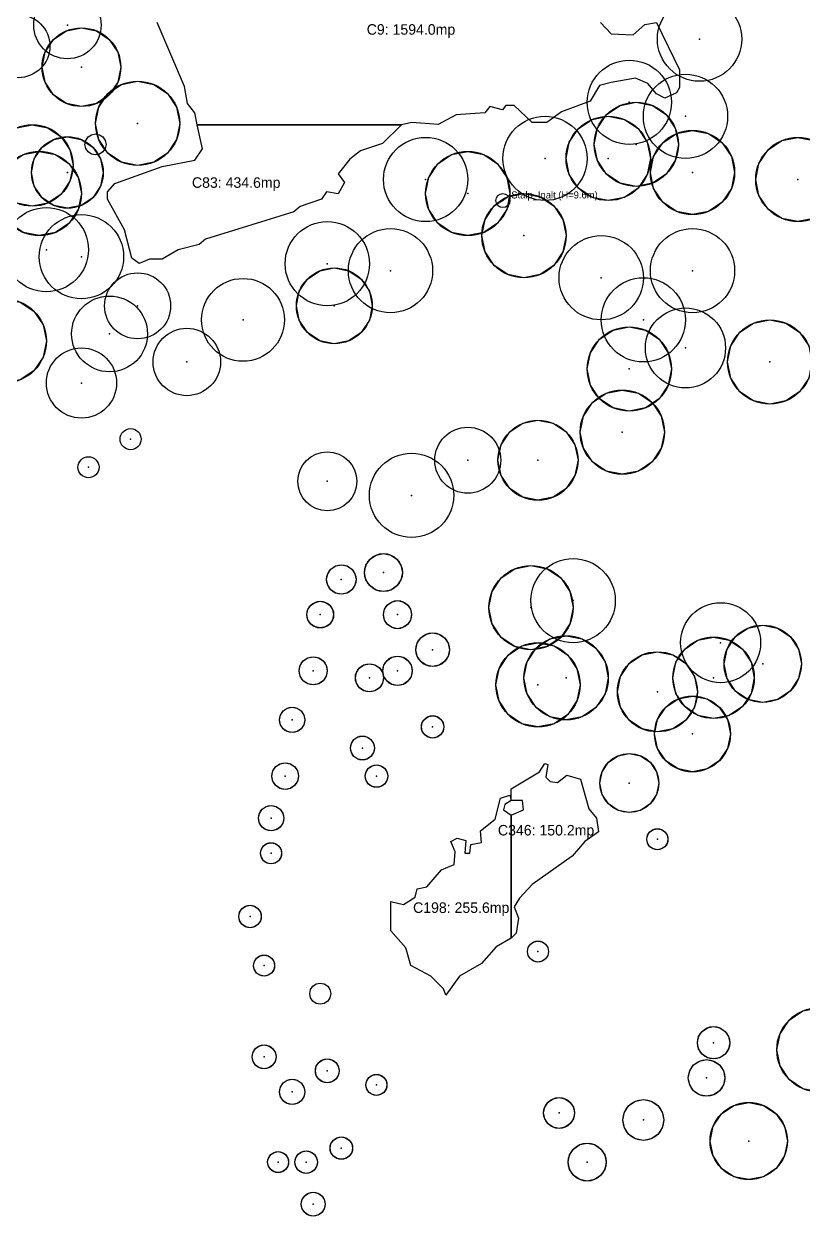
# Model space of a CAD drawing. Header units: metres. Extents: x 390541 to 400782, y 585056 to 585871.
# Drawn here: x 391065.8 to 391176.8, y 585459.5 to 585629.3 of the extents above; entities that cross this region are included whole.
import ezdxf
from ezdxf.enums import TextEntityAlignment as Align

# ---------------------------------------------------------------- set-up
doc = ezdxf.new("R2010")
doc.units = ezdxf.units.M
for name, color, linetype in [('ARBORI', 3, 'Continuous'), ('CONSTRUCTII', 1, 'Continuous'), ('STALPI', 4, 'Continuous'), ('TEXTE', 7, 'Continuous')]:
    doc.layers.add(name, color=color, linetype=linetype)

msp = doc.modelspace()

# ---------------------------------------------------------------- linework, layer by layer
at = {"layer": 'ARBORI', "color": 3}
for points in [[(391079.64, 585623.16), (391079.214, 585621.017), (391078, 585619.2), (391076.183, 585617.986), (391074.04, 585617.56), (391071.897, 585617.986), (391070.08, 585619.2), (391068.866, 585621.017), (391068.44, 585623.16), (391068.866, 585625.303), (391070.08, 585627.12), (391071.897, 585628.334), (391074.04, 585628.76), (391076.183, 585628.334), (391078, 585627.12), (391079.214, 585625.303), (391079.64, 585623.16)], [(391088.04, 585615.16), (391087.583, 585612.864), (391086.283, 585610.917), (391084.336, 585609.617), (391082.04, 585609.16), (391079.744, 585609.617), (391077.797, 585610.917), (391076.497, 585612.864), (391076.04, 585615.16), (391076.497, 585617.456), (391077.797, 585619.403), (391079.744, 585620.703), (391082.04, 585621.16), (391084.336, 585620.703), (391086.283, 585619.403), (391087.583, 585617.456), (391088.04, 585615.16)], [(391159.04, 585612.16), (391158.583, 585609.864), (391157.283, 585607.917), (391155.336, 585606.617), (391153.04, 585606.16), (391150.744, 585606.617), (391148.797, 585607.917), (391147.497, 585609.864), (391147.04, 585612.16), (391147.497, 585614.456), (391148.797, 585616.403), (391150.744, 585617.703), (391153.04, 585618.16), (391155.336, 585617.703), (391157.283, 585616.403), (391158.583, 585614.456), (391159.04, 585612.16)], [(391155.04, 585610.16), (391154.583, 585607.864), (391153.283, 585605.917), (391151.336, 585604.617), (391149.04, 585604.16), (391146.744, 585604.617), (391144.797, 585605.917), (391143.497, 585607.864), (391143.04, 585610.16), (391143.497, 585612.456), (391144.797, 585614.403), (391146.744, 585615.703), (391149.04, 585616.16), (391151.336, 585615.703), (391153.283, 585614.403), (391154.583, 585612.456), (391155.04, 585610.16)], [(391072.84, 585609.16), (391072.399, 585606.94), (391071.141, 585605.059), (391069.26, 585603.801), (391067.04, 585603.36), (391064.82, 585603.801), (391062.939, 585605.059), (391061.681, 585606.94), (391061.24, 585609.16), (391061.681, 585611.38), (391062.939, 585613.261), (391064.82, 585614.519), (391067.04, 585614.96), (391069.26, 585614.519), (391071.141, 585613.261), (391072.399, 585611.38), (391072.84, 585609.16)], [(391167.04, 585608.16), (391166.583, 585605.864), (391165.283, 585603.917), (391163.336, 585602.617), (391161.04, 585602.16), (391158.744, 585602.617), (391156.797, 585603.917), (391155.497, 585605.864), (391155.04, 585608.16), (391155.497, 585610.456), (391156.797, 585612.403), (391158.744, 585613.703), (391161.04, 585614.16), (391163.336, 585613.703), (391165.283, 585612.403), (391166.583, 585610.456), (391167.04, 585608.16)], [(391077.14, 585608.16), (391076.752, 585606.208), (391075.646, 585604.554), (391073.992, 585603.448), (391072.04, 585603.06), (391070.088, 585603.448), (391068.434, 585604.554), (391067.328, 585606.208), (391066.94, 585608.16), (391067.328, 585610.112), (391068.434, 585611.766), (391070.088, 585612.872), (391072.04, 585613.26), (391073.992, 585612.872), (391075.646, 585611.766), (391076.752, 585610.112), (391077.14, 585608.16)], [(391077.54, 585612.16), (391077.426, 585611.586), (391077.101, 585611.099), (391076.614, 585610.774), (391076.04, 585610.66), (391075.466, 585610.774), (391074.979, 585611.099), (391074.654, 585611.586), (391074.54, 585612.16), (391074.654, 585612.734), (391074.979, 585613.221), (391075.466, 585613.546), (391076.04, 585613.66), (391076.614, 585613.546), (391077.101, 585613.221), (391077.426, 585612.734), (391077.54, 585612.16)], [(391182.04, 585607.16), (391181.583, 585604.864), (391180.283, 585602.917), (391178.336, 585601.617), (391176.04, 585601.16), (391173.744, 585601.617), (391171.797, 585602.917), (391170.497, 585604.864), (391170.04, 585607.16), (391170.497, 585609.456), (391171.797, 585611.403), (391173.744, 585612.703), (391176.04, 585613.16), (391178.336, 585612.703), (391180.283, 585611.403), (391181.583, 585609.456), (391182.04, 585607.16)], [(391074.04, 585605.16), (391073.583, 585602.864), (391072.283, 585600.917), (391070.336, 585599.617), (391068.04, 585599.16), (391065.744, 585599.617), (391063.797, 585600.917), (391062.497, 585602.864), (391062.04, 585605.16), (391062.497, 585607.456), (391063.797, 585609.403), (391065.744, 585610.703), (391068.04, 585611.16), (391070.336, 585610.703), (391072.283, 585609.403), (391073.583, 585607.456), (391074.04, 585605.16)], [(391135.04, 585605.16), (391134.583, 585602.864), (391133.283, 585600.917), (391131.336, 585599.617), (391129.04, 585599.16), (391126.744, 585599.617), (391124.797, 585600.917), (391123.497, 585602.864), (391123.04, 585605.16), (391123.497, 585607.456), (391124.797, 585609.403), (391126.744, 585610.703), (391129.04, 585611.16), (391131.336, 585610.703), (391133.283, 585609.403), (391134.583, 585607.456), (391135.04, 585605.16)], [(391143.04, 585599.16), (391142.583, 585596.864), (391141.283, 585594.917), (391139.336, 585593.617), (391137.04, 585593.16), (391134.744, 585593.617), (391132.797, 585594.917), (391131.497, 585596.864), (391131.04, 585599.16), (391131.497, 585601.456), (391132.797, 585603.403), (391134.744, 585604.703), (391137.04, 585605.16), (391139.336, 585604.703), (391141.283, 585603.403), (391142.583, 585601.456), (391143.04, 585599.16)], [(391115.44, 585589.16), (391115.029, 585587.094), (391113.858, 585585.342), (391112.106, 585584.171), (391110.04, 585583.76), (391107.974, 585584.171), (391106.222, 585585.342), (391105.051, 585587.094), (391104.64, 585589.16), (391105.051, 585591.226), (391106.222, 585592.978), (391107.974, 585594.149), (391110.04, 585594.56), (391112.106, 585594.149), (391113.858, 585592.978), (391115.029, 585591.226), (391115.44, 585589.16)], [(391069.04, 585584.16), (391068.583, 585581.864), (391067.283, 585579.917), (391065.336, 585578.617), (391063.04, 585578.16), (391060.744, 585578.617), (391058.797, 585579.917), (391057.497, 585581.864), (391057.04, 585584.16), (391057.497, 585586.456), (391058.797, 585588.403), (391060.744, 585589.703), (391063.04, 585590.16), (391065.336, 585589.703), (391067.283, 585588.403), (391068.583, 585586.456), (391069.04, 585584.16)], [(391178.04, 585581.16), (391177.583, 585578.864), (391176.283, 585576.917), (391174.336, 585575.617), (391172.04, 585575.16), (391169.744, 585575.617), (391167.797, 585576.917), (391166.497, 585578.864), (391166.04, 585581.16), (391166.497, 585583.456), (391167.797, 585585.403), (391169.744, 585586.703), (391172.04, 585587.16), (391174.336, 585586.703), (391176.283, 585585.403), (391177.583, 585583.456), (391178.04, 585581.16)], [(391158.04, 585580.16), (391157.583, 585577.864), (391156.283, 585575.917), (391154.336, 585574.617), (391152.04, 585574.16), (391149.744, 585574.617), (391147.797, 585575.917), (391146.497, 585577.864), (391146.04, 585580.16), (391146.497, 585582.456), (391147.797, 585584.403), (391149.744, 585585.703), (391152.04, 585586.16), (391154.336, 585585.703), (391156.283, 585584.403), (391157.583, 585582.456), (391158.04, 585580.16)], [(391157.04, 585571.16), (391156.583, 585568.864), (391155.283, 585566.917), (391153.336, 585565.617), (391151.04, 585565.16), (391148.744, 585565.617), (391146.797, 585566.917), (391145.497, 585568.864), (391145.04, 585571.16), (391145.497, 585573.456), (391146.797, 585575.403), (391148.744, 585576.703), (391151.04, 585577.16), (391153.336, 585576.703), (391155.283, 585575.403), (391156.583, 585573.456), (391157.04, 585571.16)], [(391144.74, 585567.16), (391144.306, 585564.979), (391143.071, 585563.129), (391141.221, 585561.894), (391139.04, 585561.46), (391136.859, 585561.894), (391135.009, 585563.129), (391133.774, 585564.979), (391133.34, 585567.16), (391133.774, 585569.341), (391135.009, 585571.191), (391136.859, 585572.426), (391139.04, 585572.86), (391141.221, 585572.426), (391143.071, 585571.191), (391144.306, 585569.341), (391144.74, 585567.16)], [(391119.74, 585551.16), (391119.534, 585550.127), (391118.949, 585549.251), (391118.073, 585548.666), (391117.04, 585548.46), (391116.007, 585548.666), (391115.131, 585549.251), (391114.546, 585550.127), (391114.34, 585551.16), (391114.546, 585552.193), (391115.131, 585553.069), (391116.007, 585553.654), (391117.04, 585553.86), (391118.073, 585553.654), (391118.949, 585553.069), (391119.534, 585552.193), (391119.74, 585551.16)], [(391113.14, 585550.16), (391112.98, 585549.356), (391112.525, 585548.675), (391111.844, 585548.22), (391111.04, 585548.06), (391110.236, 585548.22), (391109.555, 585548.675), (391109.1, 585549.356), (391108.94, 585550.16), (391109.1, 585550.964), (391109.555, 585551.645), (391110.236, 585552.1), (391111.04, 585552.26), (391111.844, 585552.1), (391112.525, 585551.645), (391112.98, 585550.964), (391113.14, 585550.16)], [(391144.04, 585546.16), (391143.583, 585543.864), (391142.283, 585541.917), (391140.336, 585540.617), (391138.04, 585540.16), (391135.744, 585540.617), (391133.797, 585541.917), (391132.497, 585543.864), (391132.04, 585546.16), (391132.497, 585548.456), (391133.797, 585550.403), (391135.744, 585551.703), (391138.04, 585552.16), (391140.336, 585551.703), (391142.283, 585550.403), (391143.583, 585548.456), (391144.04, 585546.16)], [(391109.94, 585545.16), (391109.795, 585544.433), (391109.384, 585543.816), (391108.767, 585543.405), (391108.04, 585543.26), (391107.313, 585543.405), (391106.696, 585543.816), (391106.285, 585544.433), (391106.14, 585545.16), (391106.285, 585545.887), (391106.696, 585546.504), (391107.313, 585546.915), (391108.04, 585547.06), (391108.767, 585546.915), (391109.384, 585546.504), (391109.795, 585545.887), (391109.94, 585545.16)], [(391121.04, 585545.16), (391120.888, 585544.395), (391120.454, 585543.746), (391119.805, 585543.312), (391119.04, 585543.16), (391118.275, 585543.312), (391117.626, 585543.746), (391117.192, 585544.395), (391117.04, 585545.16), (391117.192, 585545.925), (391117.626, 585546.574), (391118.275, 585547.008), (391119.04, 585547.16), (391119.805, 585547.008), (391120.454, 585546.574), (391120.888, 585545.925), (391121.04, 585545.16)], [(391176.54, 585538.16), (391176.121, 585536.055), (391174.929, 585534.271), (391173.145, 585533.079), (391171.04, 585532.66), (391168.935, 585533.079), (391167.151, 585534.271), (391165.959, 585536.055), (391165.54, 585538.16), (391165.959, 585540.265), (391167.151, 585542.049), (391168.935, 585543.241), (391171.04, 585543.66), (391173.145, 585543.241), (391174.929, 585542.049), (391176.121, 585540.265), (391176.54, 585538.16)], [(391126.44, 585540.16), (391126.257, 585539.242), (391125.737, 585538.463), (391124.958, 585537.943), (391124.04, 585537.76), (391123.122, 585537.943), (391122.343, 585538.463), (391121.823, 585539.242), (391121.64, 585540.16), (391121.823, 585541.078), (391122.343, 585541.857), (391123.122, 585542.377), (391124.04, 585542.56), (391124.958, 585542.377), (391125.737, 585541.857), (391126.257, 585541.078), (391126.44, 585540.16)], [(391145.04, 585535.16), (391144.583, 585532.864), (391143.283, 585530.917), (391141.336, 585529.617), (391139.04, 585529.16), (391136.744, 585529.617), (391134.797, 585530.917), (391133.497, 585532.864), (391133.04, 585535.16), (391133.497, 585537.456), (391134.797, 585539.403), (391136.744, 585540.703), (391139.04, 585541.16), (391141.336, 585540.703), (391143.283, 585539.403), (391144.583, 585537.456), (391145.04, 585535.16)], [(391149.04, 585536.16), (391148.583, 585533.864), (391147.283, 585531.917), (391145.336, 585530.617), (391143.04, 585530.16), (391140.744, 585530.617), (391138.797, 585531.917), (391137.497, 585533.864), (391137.04, 585536.16), (391137.497, 585538.456), (391138.797, 585540.403), (391140.744, 585541.703), (391143.04, 585542.16), (391145.336, 585541.703), (391147.283, 585540.403), (391148.583, 585538.456), (391149.04, 585536.16)], [(391169.84, 585536.16), (391169.399, 585533.94), (391168.141, 585532.059), (391166.26, 585530.801), (391164.04, 585530.36), (391161.82, 585530.801), (391159.939, 585532.059), (391158.681, 585533.94), (391158.24, 585536.16), (391158.681, 585538.38), (391159.939, 585540.261), (391161.82, 585541.519), (391164.04, 585541.96), (391166.26, 585541.519), (391168.141, 585540.261), (391169.399, 585538.38), (391169.84, 585536.16)], [(391161.74, 585534.16), (391161.306, 585531.979), (391160.071, 585530.129), (391158.221, 585528.894), (391156.04, 585528.46), (391153.859, 585528.894), (391152.009, 585530.129), (391150.774, 585531.979), (391150.34, 585534.16), (391150.774, 585536.341), (391152.009, 585538.191), (391153.859, 585539.426), (391156.04, 585539.86), (391158.221, 585539.426), (391160.071, 585538.191), (391161.306, 585536.341), (391161.74, 585534.16)], [(391109.04, 585537.16), (391108.888, 585536.395), (391108.454, 585535.746), (391107.805, 585535.312), (391107.04, 585535.16), (391106.275, 585535.312), (391105.626, 585535.746), (391105.192, 585536.395), (391105.04, 585537.16), (391105.192, 585537.925), (391105.626, 585538.574), (391106.275, 585539.008), (391107.04, 585539.16), (391107.805, 585539.008), (391108.454, 585538.574), (391108.888, 585537.925), (391109.04, 585537.16)], [(391117.04, 585536.16), (391116.888, 585535.395), (391116.454, 585534.746), (391115.805, 585534.312), (391115.04, 585534.16), (391114.275, 585534.312), (391113.626, 585534.746), (391113.192, 585535.395), (391113.04, 585536.16), (391113.192, 585536.925), (391113.626, 585537.574), (391114.275, 585538.008), (391115.04, 585538.16), (391115.805, 585538.008), (391116.454, 585537.574), (391116.888, 585536.925), (391117.04, 585536.16)], [(391121.14, 585537.16), (391120.98, 585536.356), (391120.525, 585535.675), (391119.844, 585535.22), (391119.04, 585535.06), (391118.236, 585535.22), (391117.555, 585535.675), (391117.1, 585536.356), (391116.94, 585537.16), (391117.1, 585537.964), (391117.555, 585538.645), (391118.236, 585539.1), (391119.04, 585539.26), (391119.844, 585539.1), (391120.525, 585538.645), (391120.98, 585537.964), (391121.14, 585537.16)], [(391166.44, 585528.16), (391166.029, 585526.094), (391164.858, 585524.342), (391163.106, 585523.171), (391161.04, 585522.76), (391158.974, 585523.171), (391157.222, 585524.342), (391156.051, 585526.094), (391155.64, 585528.16), (391156.051, 585530.226), (391157.222, 585531.978), (391158.974, 585533.149), (391161.04, 585533.56), (391163.106, 585533.149), (391164.858, 585531.978), (391166.029, 585530.226), (391166.44, 585528.16)], [(391105.84, 585530.16), (391105.703, 585529.471), (391105.313, 585528.887), (391104.729, 585528.497), (391104.04, 585528.36), (391103.351, 585528.497), (391102.767, 585528.887), (391102.377, 585529.471), (391102.24, 585530.16), (391102.377, 585530.849), (391102.767, 585531.433), (391103.351, 585531.823), (391104.04, 585531.96), (391104.729, 585531.823), (391105.313, 585531.433), (391105.703, 585530.849), (391105.84, 585530.16)], [(391125.64, 585529.16), (391125.518, 585528.548), (391125.171, 585528.029), (391124.652, 585527.682), (391124.04, 585527.56), (391123.428, 585527.682), (391122.909, 585528.029), (391122.562, 585528.548), (391122.44, 585529.16), (391122.562, 585529.772), (391122.909, 585530.291), (391123.428, 585530.638), (391124.04, 585530.76), (391124.652, 585530.638), (391125.171, 585530.291), (391125.518, 585529.772), (391125.64, 585529.16)], [(391115.74, 585526.16), (391115.611, 585525.509), (391115.242, 585524.958), (391114.691, 585524.589), (391114.04, 585524.46), (391113.389, 585524.589), (391112.838, 585524.958), (391112.469, 585525.509), (391112.34, 585526.16), (391112.469, 585526.811), (391112.838, 585527.362), (391113.389, 585527.731), (391114.04, 585527.86), (391114.691, 585527.731), (391115.242, 585527.362), (391115.611, 585526.811), (391115.74, 585526.16)], [(391156.24, 585521.16), (391155.92, 585519.553), (391155.01, 585518.19), (391153.647, 585517.28), (391152.04, 585516.96), (391150.433, 585517.28), (391149.07, 585518.19), (391148.16, 585519.553), (391147.84, 585521.16), (391148.16, 585522.767), (391149.07, 585524.13), (391150.433, 585525.04), (391152.04, 585525.36), (391153.647, 585525.04), (391155.01, 585524.13), (391155.92, 585522.767), (391156.24, 585521.16)], [(391104.94, 585522.16), (391104.795, 585521.433), (391104.384, 585520.816), (391103.767, 585520.405), (391103.04, 585520.26), (391102.313, 585520.405), (391101.696, 585520.816), (391101.285, 585521.433), (391101.14, 585522.16), (391101.285, 585522.887), (391101.696, 585523.504), (391102.313, 585523.915), (391103.04, 585524.06), (391103.767, 585523.915), (391104.384, 585523.504), (391104.795, 585522.887), (391104.94, 585522.16)], [(391117.64, 585522.16), (391117.518, 585521.548), (391117.171, 585521.029), (391116.652, 585520.682), (391116.04, 585520.56), (391115.428, 585520.682), (391114.909, 585521.029), (391114.562, 585521.548), (391114.44, 585522.16), (391114.562, 585522.772), (391114.909, 585523.291), (391115.428, 585523.638), (391116.04, 585523.76), (391116.652, 585523.638), (391117.171, 585523.291), (391117.518, 585522.772), (391117.64, 585522.16)], [(391102.84, 585516.16), (391102.703, 585515.471), (391102.313, 585514.887), (391101.729, 585514.497), (391101.04, 585514.36), (391100.351, 585514.497), (391099.767, 585514.887), (391099.377, 585515.471), (391099.24, 585516.16), (391099.377, 585516.849), (391099.767, 585517.433), (391100.351, 585517.823), (391101.04, 585517.96), (391101.729, 585517.823), (391102.313, 585517.433), (391102.703, 585516.849), (391102.84, 585516.16)], [(391157.54, 585513.16), (391157.426, 585512.586), (391157.101, 585512.099), (391156.614, 585511.774), (391156.04, 585511.66), (391155.466, 585511.774), (391154.979, 585512.099), (391154.654, 585512.586), (391154.54, 585513.16), (391154.654, 585513.734), (391154.979, 585514.221), (391155.466, 585514.546), (391156.04, 585514.66), (391156.614, 585514.546), (391157.101, 585514.221), (391157.426, 585513.734), (391157.54, 585513.16)], [(391102.54, 585511.16), (391102.426, 585510.586), (391102.101, 585510.099), (391101.614, 585509.774), (391101.04, 585509.66), (391100.466, 585509.774), (391099.979, 585510.099), (391099.654, 585510.586), (391099.54, 585511.16), (391099.654, 585511.734), (391099.979, 585512.221), (391100.466, 585512.546), (391101.04, 585512.66), (391101.614, 585512.546), (391102.101, 585512.221), (391102.426, 585511.734), (391102.54, 585511.16)], [(391099.64, 585502.16), (391099.518, 585501.548), (391099.171, 585501.029), (391098.652, 585500.682), (391098.04, 585500.56), (391097.428, 585500.682), (391096.909, 585501.029), (391096.562, 585501.548), (391096.44, 585502.16), (391096.562, 585502.772), (391096.909, 585503.291), (391097.428, 585503.638), (391098.04, 585503.76), (391098.652, 585503.638), (391099.171, 585503.291), (391099.518, 585502.772), (391099.64, 585502.16)], [(391140.54, 585497.16), (391140.426, 585496.586), (391140.101, 585496.099), (391139.614, 585495.774), (391139.04, 585495.66), (391138.466, 585495.774), (391137.979, 585496.099), (391137.654, 585496.586), (391137.54, 585497.16), (391137.654, 585497.734), (391137.979, 585498.221), (391138.466, 585498.546), (391139.04, 585498.66), (391139.614, 585498.546), (391140.101, 585498.221), (391140.426, 585497.734), (391140.54, 585497.16)], [(391101.54, 585495.16), (391101.426, 585494.586), (391101.101, 585494.099), (391100.614, 585493.774), (391100.04, 585493.66), (391099.466, 585493.774), (391098.979, 585494.099), (391098.654, 585494.586), (391098.54, 585495.16), (391098.654, 585495.734), (391098.979, 585496.221), (391099.466, 585496.546), (391100.04, 585496.66), (391100.614, 585496.546), (391101.101, 585496.221), (391101.426, 585495.734), (391101.54, 585495.16)], [(391109.54, 585491.16), (391109.426, 585490.586), (391109.101, 585490.099), (391108.614, 585489.774), (391108.04, 585489.66), (391107.466, 585489.774), (391106.979, 585490.099), (391106.654, 585490.586), (391106.54, 585491.16), (391106.654, 585491.734), (391106.979, 585492.221), (391107.466, 585492.546), (391108.04, 585492.66), (391108.614, 585492.546), (391109.101, 585492.221), (391109.426, 585491.734), (391109.54, 585491.16)], [(391185.04, 585483.16), (391184.583, 585480.864), (391183.283, 585478.917), (391181.336, 585477.617), (391179.04, 585477.16), (391176.744, 585477.617), (391174.797, 585478.917), (391173.497, 585480.864), (391173.04, 585483.16), (391173.497, 585485.456), (391174.797, 585487.403), (391176.744, 585488.703), (391179.04, 585489.16), (391181.336, 585488.703), (391183.283, 585487.403), (391184.583, 585485.456), (391185.04, 585483.16)], [(391166.34, 585484.16), (391166.165, 585483.28), (391165.666, 585482.534), (391164.92, 585482.035), (391164.04, 585481.86), (391163.16, 585482.035), (391162.414, 585482.534), (391161.915, 585483.28), (391161.74, 585484.16), (391161.915, 585485.04), (391162.414, 585485.786), (391163.16, 585486.285), (391164.04, 585486.46), (391164.92, 585486.285), (391165.666, 585485.786), (391166.165, 585485.04), (391166.34, 585484.16)], [(391101.74, 585482.16), (391101.611, 585481.509), (391101.242, 585480.958), (391100.691, 585480.589), (391100.04, 585480.46), (391099.389, 585480.589), (391098.838, 585480.958), (391098.469, 585481.509), (391098.34, 585482.16), (391098.469, 585482.811), (391098.838, 585483.362), (391099.389, 585483.731), (391100.04, 585483.86), (391100.691, 585483.731), (391101.242, 585483.362), (391101.611, 585482.811), (391101.74, 585482.16)], [(391110.74, 585480.16), (391110.611, 585479.509), (391110.242, 585478.958), (391109.691, 585478.589), (391109.04, 585478.46), (391108.389, 585478.589), (391107.838, 585478.958), (391107.469, 585479.509), (391107.34, 585480.16), (391107.469, 585480.811), (391107.838, 585481.362), (391108.389, 585481.731), (391109.04, 585481.86), (391109.691, 585481.731), (391110.242, 585481.362), (391110.611, 585480.811), (391110.74, 585480.16)], [(391165.64, 585479.16), (391165.442, 585478.165), (391164.878, 585477.322), (391164.035, 585476.758), (391163.04, 585476.56), (391162.045, 585476.758), (391161.202, 585477.322), (391160.638, 585478.165), (391160.44, 585479.16), (391160.638, 585480.155), (391161.202, 585480.998), (391162.045, 585481.562), (391163.04, 585481.76), (391164.035, 585481.562), (391164.878, 585480.998), (391165.442, 585480.155), (391165.64, 585479.16)], [(391105.84, 585477.16), (391105.703, 585476.471), (391105.313, 585475.887), (391104.729, 585475.497), (391104.04, 585475.36), (391103.351, 585475.497), (391102.767, 585475.887), (391102.377, 585476.471), (391102.24, 585477.16), (391102.377, 585477.849), (391102.767, 585478.433), (391103.351, 585478.823), (391104.04, 585478.96), (391104.729, 585478.823), (391105.313, 585478.433), (391105.703, 585477.849), (391105.84, 585477.16)], [(391117.54, 585478.16), (391117.426, 585477.586), (391117.101, 585477.099), (391116.614, 585476.774), (391116.04, 585476.66), (391115.466, 585476.774), (391114.979, 585477.099), (391114.654, 585477.586), (391114.54, 585478.16), (391114.654, 585478.734), (391114.979, 585479.221), (391115.466, 585479.546), (391116.04, 585479.66), (391116.614, 585479.546), (391117.101, 585479.221), (391117.426, 585478.734), (391117.54, 585478.16)], [(391144.24, 585474.16), (391144.073, 585473.318), (391143.596, 585472.604), (391142.882, 585472.127), (391142.04, 585471.96), (391141.198, 585472.127), (391140.484, 585472.604), (391140.007, 585473.318), (391139.84, 585474.16), (391140.007, 585475.002), (391140.484, 585475.716), (391141.198, 585476.193), (391142.04, 585476.36), (391142.882, 585476.193), (391143.596, 585475.716), (391144.073, 585475.002), (391144.24, 585474.16)], [(391156.94, 585473.16), (391156.719, 585472.05), (391156.091, 585471.109), (391155.15, 585470.481), (391154.04, 585470.26), (391152.93, 585470.481), (391151.989, 585471.109), (391151.361, 585472.05), (391151.14, 585473.16), (391151.361, 585474.27), (391151.989, 585475.211), (391152.93, 585475.839), (391154.04, 585476.06), (391155.15, 585475.839), (391156.091, 585475.211), (391156.719, 585474.27), (391156.94, 585473.16)], [(391174.54, 585470.16), (391174.121, 585468.055), (391172.929, 585466.271), (391171.145, 585465.079), (391169.04, 585464.66), (391166.935, 585465.079), (391165.151, 585466.271), (391163.959, 585468.055), (391163.54, 585470.16), (391163.959, 585472.265), (391165.151, 585474.049), (391166.935, 585475.241), (391169.04, 585475.66), (391171.145, 585475.241), (391172.929, 585474.049), (391174.121, 585472.265), (391174.54, 585470.16)], [(391112.64, 585469.16), (391112.518, 585468.548), (391112.171, 585468.029), (391111.652, 585467.682), (391111.04, 585467.56), (391110.428, 585467.682), (391109.909, 585468.029), (391109.562, 585468.548), (391109.44, 585469.16), (391109.562, 585469.772), (391109.909, 585470.291), (391110.428, 585470.638), (391111.04, 585470.76), (391111.652, 585470.638), (391112.171, 585470.291), (391112.518, 585469.772), (391112.64, 585469.16)], [(391148.74, 585467.16), (391148.534, 585466.127), (391147.949, 585465.251), (391147.073, 585464.666), (391146.04, 585464.46), (391145.007, 585464.666), (391144.131, 585465.251), (391143.546, 585466.127), (391143.34, 585467.16), (391143.546, 585468.193), (391144.131, 585469.069), (391145.007, 585469.654), (391146.04, 585469.86), (391147.073, 585469.654), (391147.949, 585469.069), (391148.534, 585468.193), (391148.74, 585467.16)], [(391103.54, 585467.16), (391103.426, 585466.586), (391103.101, 585466.099), (391102.614, 585465.774), (391102.04, 585465.66), (391101.466, 585465.774), (391100.979, 585466.099), (391100.654, 585466.586), (391100.54, 585467.16), (391100.654, 585467.734), (391100.979, 585468.221), (391101.466, 585468.546), (391102.04, 585468.66), (391102.614, 585468.546), (391103.101, 585468.221), (391103.426, 585467.734), (391103.54, 585467.16)], [(391107.64, 585467.16), (391107.518, 585466.548), (391107.171, 585466.029), (391106.652, 585465.682), (391106.04, 585465.56), (391105.428, 585465.682), (391104.909, 585466.029), (391104.562, 585466.548), (391104.44, 585467.16), (391104.562, 585467.772), (391104.909, 585468.291), (391105.428, 585468.638), (391106.04, 585468.76), (391106.652, 585468.638), (391107.171, 585468.291), (391107.518, 585467.772), (391107.64, 585467.16)], [(391108.74, 585461.16), (391108.611, 585460.509), (391108.242, 585459.958), (391107.691, 585459.589), (391107.04, 585459.46), (391106.389, 585459.589), (391105.838, 585459.958), (391105.469, 585460.509), (391105.34, 585461.16), (391105.469, 585461.811), (391105.838, 585462.362), (391106.389, 585462.731), (391107.04, 585462.86), (391107.691, 585462.731), (391108.242, 585462.362), (391108.611, 585461.811), (391108.74, 585461.16)]]:
    msp.add_lwpolyline(points, close=True, dxfattribs=at)
for centre, radius in [((391072.04, 585629.16), 4.8), ((391162.04, 585627.16), 6), ((391065.04, 585626.16), 4.5), ((391074.04, 585623.16), 5.6), ((391152.04, 585618.16), 6), ((391082.04, 585615.16), 6), ((391160.04, 585616.16), 6), ((391153.04, 585612.16), 6), ((391140.04, 585610.16), 6), ((391149.04, 585610.16), 6), ((391067.04, 585609.16), 5.8), ((391161.04, 585608.16), 6), ((391072.04, 585608.16), 5.1), ((391123.04, 585607.16), 6), ((391176.04, 585607.16), 6), ((391068.04, 585605.16), 6), ((391129.04, 585605.16), 6), ((391137.04, 585599.16), 6), ((391069.04, 585597.16), 6), ((391074.04, 585596.16), 6), ((391109.04, 585595.16), 6), ((391118.04, 585594.16), 6), ((391148.04, 585593.16), 6), ((391161.04, 585594.16), 6), ((391082.04, 585589.16), 4.7), ((391110.04, 585589.16), 5.4), ((391097.04, 585587.16), 5.9), ((391154.04, 585587.16), 6), ((391078.04, 585585.16), 5.4), ((391063.04, 585584.16), 6), ((391160.04, 585583.16), 5.7), ((391172.04, 585581.16), 6), ((391089.04, 585581.16), 4.8), ((391152.04, 585580.16), 6), ((391074.04, 585578.16), 5), ((391151.04, 585571.16), 6), ((391129.04, 585567.16), 4.7), ((391139.04, 585567.16), 5.7), ((391081.04, 585570.16), 1.5), ((391109.04, 585564.16), 4.2), ((391075.04, 585566.16), 1.5), ((391121.04, 585562.16), 6), ((391117.04, 585551.16), 2.7), ((391144.04, 585547.16), 6), ((391111.04, 585550.16), 2.1), ((391138.04, 585546.16), 6), ((391108.04, 585545.16), 1.9), ((391119.04, 585545.16), 2), ((391165.04, 585541.16), 5.7), ((391171.04, 585538.16), 5.5), ((391124.04, 585540.16), 2.4), ((391139.04, 585535.16), 6), ((391143.04, 585536.16), 6), ((391164.04, 585536.16), 5.8), ((391156.04, 585534.16), 5.7), ((391107.04, 585537.16), 2), ((391115.04, 585536.16), 2), ((391119.04, 585537.16), 2.1), ((391161.04, 585528.16), 5.4), ((391104.04, 585530.16), 1.8), ((391124.04, 585529.16), 1.6), ((391114.04, 585526.16), 1.7), ((391152.04, 585521.16), 4.2), ((391103.04, 585522.16), 1.9), ((391116.04, 585522.16), 1.6), ((391101.04, 585516.16), 1.8), ((391156.04, 585513.16), 1.5), ((391101.04, 585511.16), 1.5), ((391098.04, 585502.16), 1.6), ((391139.04, 585497.16), 1.5), ((391100.04, 585495.16), 1.5), ((391179.04, 585483.16), 6), ((391164.04, 585484.16), 2.3), ((391100.04, 585482.16), 1.7), ((391109.04, 585480.16), 1.7), ((391163.04, 585479.16), 2.6), ((391104.04, 585477.16), 1.8), ((391116.04, 585478.16), 1.5), ((391142.04, 585474.16), 2.2), ((391154.04, 585473.16), 2.9), ((391169.04, 585470.16), 5.5), ((391111.04, 585469.16), 1.6), ((391146.04, 585467.16), 2.7), ((391102.04, 585467.16), 1.5), ((391106.04, 585467.16), 1.6), ((391107.04, 585461.16), 1.7)]:
    msp.add_circle(centre, radius, dxfattribs=at)
for p in [(391072.04, 585629.16), (391162.04, 585627.16), (391074.04, 585623.16), (391152.04, 585618.16), (391160.04, 585616.16), (391082.04, 585615.16), (391153.04, 585612.16), (391067.04, 585609.16), (391140.04, 585610.16), (391149.04, 585610.16), (391072.04, 585608.16), (391161.04, 585608.16), (391123.04, 585607.16), (391176.04, 585607.16), (391068.04, 585605.16), (391129.04, 585605.16), (391137.04, 585599.16), (391069.04, 585597.16), (391074.04, 585596.16), (391109.04, 585595.16), (391118.04, 585594.16), (391161.04, 585594.16), (391148.04, 585593.16), (391082.04, 585589.16), (391110.04, 585589.16), (391097.04, 585587.16), (391154.04, 585587.16), (391078.04, 585585.16), (391160.04, 585583.16), (391089.04, 585581.16), (391172.04, 585581.16), (391152.04, 585580.16), (391074.04, 585578.16), (391081.04, 585570.16), (391151.04, 585571.16), (391129.04, 585567.16), (391139.04, 585567.16), (391075.04, 585566.16), (391109.04, 585564.16), (391121.04, 585562.16), (391111.04, 585550.16), (391117.04, 585551.16), (391144.04, 585547.16), (391108.04, 585545.16), (391119.04, 585545.16), (391138.04, 585546.16), (391165.04, 585541.16), (391124.04, 585540.16), (391171.04, 585538.16), (391107.04, 585537.16), (391115.04, 585536.16), (391119.04, 585537.16), (391143.04, 585536.16), (391164.04, 585536.16), (391139.04, 585535.16), (391156.04, 585534.16), (391104.04, 585530.16), (391124.04, 585529.16), (391161.04, 585528.16), (391114.04, 585526.16), (391103.04, 585522.16), (391116.04, 585522.16), (391152.04, 585521.16), (391101.04, 585516.16), (391156.04, 585513.16), (391101.04, 585511.16), (391098.04, 585502.16), (391139.04, 585497.16), (391100.04, 585495.16), (391164.04, 585484.16), (391100.04, 585482.16), (391109.04, 585480.16), (391163.04, 585479.16), (391104.04, 585477.16), (391116.04, 585478.16), (391142.04, 585474.16), (391154.04, 585473.16), (391169.04, 585470.16), (391111.04, 585469.16), (391102.04, 585467.16), (391106.04, 585467.16), (391146.04, 585467.16), (391107.04, 585461.16)]:
    msp.add_point(p, dxfattribs=at)
at = {"layer": 'CONSTRUCTII', "color": 1}
msp.add_lwpolyline([(391147.95, 585629.55), (391149.45, 585627.9), (391152.6, 585627.75), (391154.25, 585629.25), (391155.9, 585629.55), (391159.2, 585622.8), (391159.2, 585620.25), (391158.75, 585619.5), (391157.1, 585618.75), (391155.9, 585619.35), (391154.7, 585620.85), (391152.9, 585621.6), (391149.45, 585621), (391147.8, 585620.55), (391146.45, 585618.3), (391142.4, 585616.8), (391140.3, 585615.3), (391138.2, 585615.3), (391135.65, 585617.7), (391134.45, 585617.7), (391134, 585617.1), (391132.2, 585617.55), (391131.45, 585616.65), (391127.4, 585616.35), (391124.85, 585615), (391121.1, 585615.3), (391119.6, 585614.95), (391090.5, 585614.95), (391090.2, 585616.65), (391089.15, 585618), (391088.7, 585620.4), (391084.8, 585629.55)], dxfattribs=at)
for points in [[(391119.6, 585614.95), (391116.9, 585612.3), (391113.75, 585611.25), (391112.25, 585610.05), (391110.6, 585607.95), (391111.5, 585606.75), (391110.6, 585605.1), (391108.95, 585605.4), (391108.2, 585604.35), (391105.2, 585603.3), (391104.3, 585602.55), (391091.7, 585598.65), (391090.8, 585597.9), (391087.8, 585597.15), (391085.55, 585595.8), (391083.75, 585595.8), (391082.25, 585595.2), (391081.2, 585595.95), (391080.15, 585600), (391077.75, 585604.35), (391077.75, 585605.4), (391078.8, 585606.6), (391085.55, 585609), (391090.2, 585609.9), (391091.25, 585611.55), (391090.5, 585614.95), (391119.6, 585614.95)], [(391140, 585523.95), (391140.45, 585523.8), (391140.15, 585522), (391140.75, 585521.4), (391141.8, 585521.25), (391143.15, 585522.3), (391145.1, 585521.7), (391146.3, 585517.5), (391147.35, 585516.15), (391147.65, 585514.2), (391145.7, 585512.85), (391143.9, 585510.75), (391138.2, 585506.7), (391136.4, 585504.75), (391135.65, 585503.55), (391136.25, 585501.9), (391135.95, 585499.8), (391135.2, 585499.05), (391135.2, 585516.6), (391137, 585517.35), (391136.85, 585518.7), (391135.2, 585518.7), (391135.2, 585520.35), (391139.25, 585522.75), (391140, 585523.95)], [(391135.2, 585499.05), (391133.1, 585497.85), (391131, 585495.45), (391127.85, 585493.65), (391125.9, 585490.95), (391125.6, 585491.85), (391123.8, 585493.65), (391120.95, 585495.15), (391120.2, 585497.7), (391118.1, 585500.1), (391118.1, 585504.3), (391119.9, 585503.85), (391121.55, 585504.9), (391121.85, 585506.1), (391123.2, 585506.4), (391125.3, 585508.8), (391127.1, 585509.55), (391127.25, 585511.35), (391126.65, 585512.85), (391127.55, 585513.3), (391128.75, 585513), (391128.6, 585511.2), (391129.35, 585511.2), (391129.5, 585512.4), (391131, 585512.7), (391130.85, 585514.35), (391132.95, 585516), (391133.7, 585519), (391135.05, 585519.45), (391135.2, 585518.7), (391134.3, 585518.1), (391134.15, 585517.35), (391135.2, 585516.6), (391135.2, 585499.05)]]:
    msp.add_lwpolyline(points, close=True, dxfattribs=at)
at = {"layer": 'STALPI', "color": 4}
msp.add_circle((391134.04, 585604.16), 1, dxfattribs=at)
msp.add_point((391134.04, 585604.16), dxfattribs=at)

# ---------------------------------------------------------------- texts
at = {"layer": 'TEXTE', "color": 7}
for s, p in [('C9: 1594.0mp', (391120.955, 585628.54)), ('C83: 434.6mp', (391096.072, 585606.722)), ('C346: 150.2mp', (391140.193, 585514.448)), ('C198: 255.6mp', (391128.109, 585503.415))]:
    msp.add_text(s, height=1.5, dxfattribs=at).set_placement(p, align=Align.MIDDLE_CENTER)
msp.add_text('Stalp_Inalt (H=9.6m)', height=1, dxfattribs=at).set_placement((391135.24, 585604.16), align=Align.BOTTOM_LEFT)

doc.saveas('drawing.dxf')
